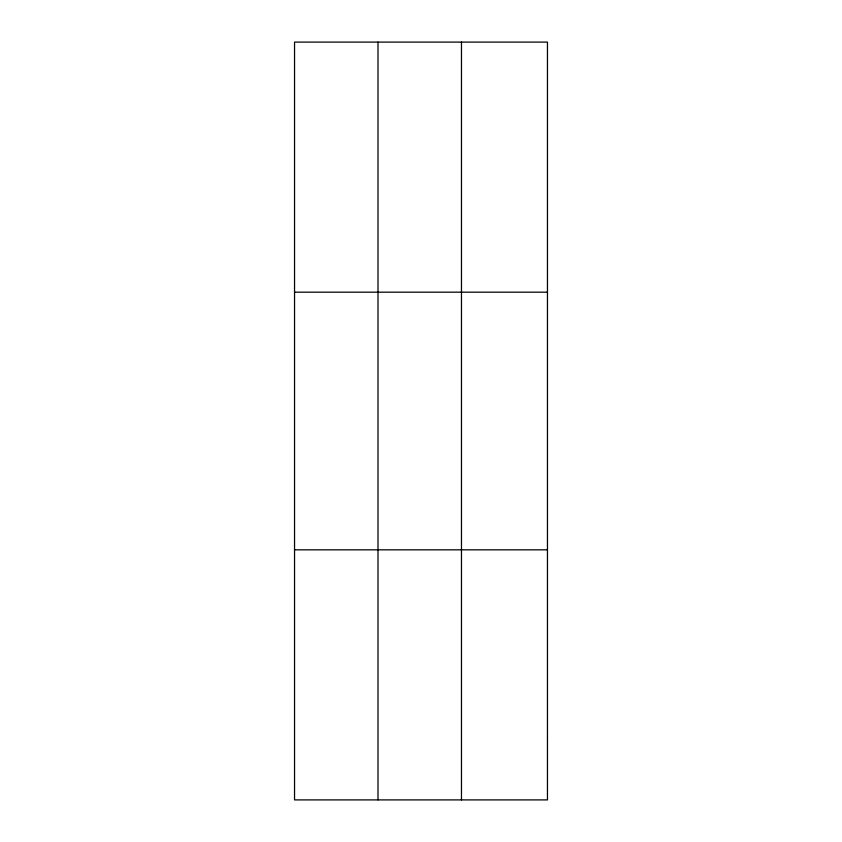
<?xml version="1.0" encoding="UTF-8"?>
<svg xmlns="http://www.w3.org/2000/svg" width="842" height="842" viewBox="0 0 842 842"><rect width="100%" height="100%" fill="white"/><g stroke="black" fill="none" stroke-linecap="round" stroke-linejoin="round"><path stroke-width="1.26" d="M378.005 42.1L378.005 799.9M461.469 42.1L461.469 799.9M294.542 292.174L547.458 292.174M294.542 549.826L547.458 549.826M547.458 737.382L547.458 799.9L294.542 799.9L294.542 42.1L547.458 42.1L547.458 737.382"/></g></svg>
